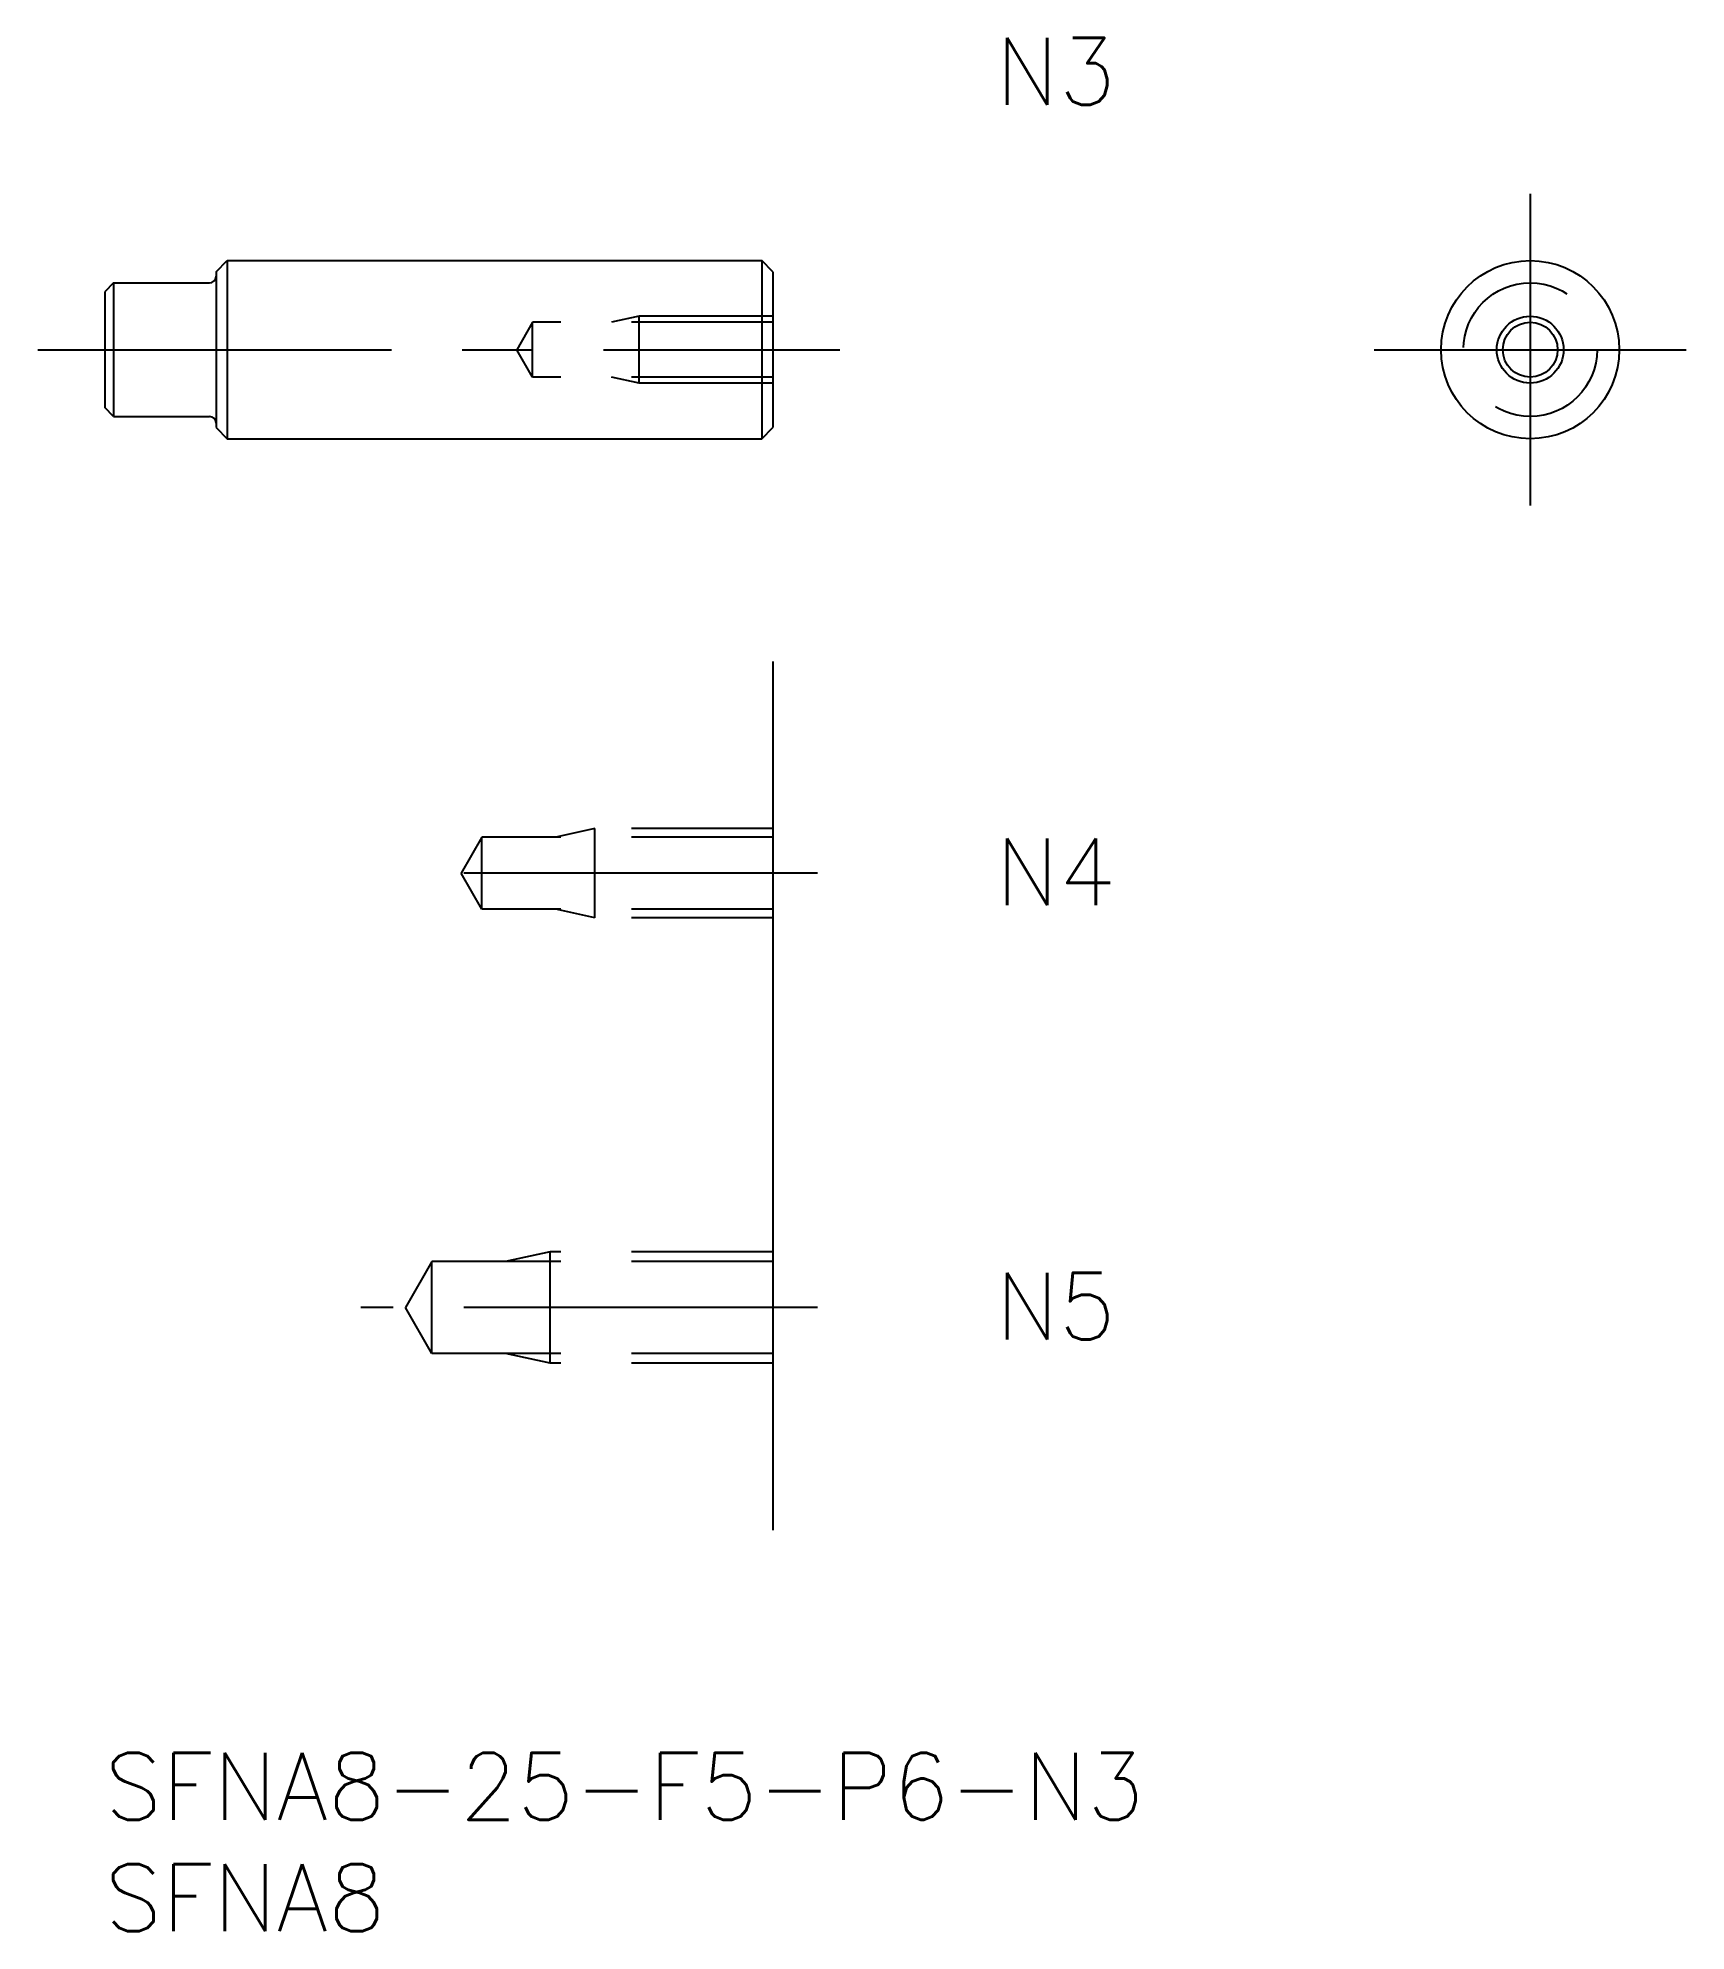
# Model space of a CAD drawing. Extents: x -3 to 71, y -8 to 77.
import ezdxf

# ---------------------------------------------------------------- set-up
doc = ezdxf.new("R2010")
doc.units = 0
doc.header["$LTSCALE"] = 0.5
doc.linetypes.add('CENTER', pattern=[50.8, 31.75, -6.35, 6.35, -6.35])
doc.linetypes.add('DASHED', pattern=[19.05, 12.7, -6.35])
for name, color, linetype in [('MSM_CENTER', 1, 'CENTER'), ('MSM_CONTINUOUS', 7, 'CONTINUOUS'), ('MSM_DASHED', 4, 'DASHED'), ('MSM_NARROW', 5, 'CONTINUOUS'), ('MSM_PART_NUMBER', 7, 'CONTINUOUS')]:
    doc.layers.add(name, color=color, linetype=linetype)
doc.styles.get("Standard").update_dxf_attribs({"font": 'txt.shx', "height": 3, "bigfont": 'bigfont.shx'})

# ---------------------------------------------------------------- blocks, each defined once
blk = doc.blocks.new('*U4')
at = {"layer": 'MSM_PART_NUMBER'}
blk.add_text('SFNA8-25-F5-P6-N3', height=3, dxfattribs=at).set_placement((0, -3))
blk = doc.blocks.new('*U5')
at = {"layer": 'MSM_PART_NUMBER'}
blk.add_text('SFNA8', height=3, dxfattribs=at).set_placement((0, -8))
blk = doc.blocks.new('*U6')
at = {"layer": 'MSM_PART_NUMBER'}
blk.add_text('N3', height=3, dxfattribs=at).set_placement((40, 74))
blk = doc.blocks.new('*U7')
at = {"layer": 'MSM_PART_NUMBER'}
blk.add_text('N5', height=3, dxfattribs=at).set_placement((40, 18.561))
blk = doc.blocks.new('*U8')
at = {"layer": 'MSM_PART_NUMBER'}
blk.add_text('N4', height=3, dxfattribs=at).set_placement((40, 38.061))

msp = doc.modelspace()

# ---------------------------------------------------------------- linework, layer by layer
at = {"layer": 'MSM_CENTER'}
for p, q in [((64, 70), (64, 56)), ((-3, 63), (33, 63)), ((57, 63), (71, 63)), ((32, 39.5), (14, 39.5)), ((32, 20), (11.5, 20))]:
    msp.add_line(p, q, dxfattribs=at)
at = {"layer": 'MSM_CONTINUOUS'}
for p, q in [((5, 66.5), (5.5, 67)), ((5, 66.5), (5, 59.5)), ((5.5, 67), (5.5, 59)), ((5.5, 67), (29.5, 67)), ((29.5, 67), (29.5, 59)), ((30, 66.5), (29.5, 67)), ((30, 66.5), (30, 59.5)), ((0.4, 66), (0, 65.6)), ((0, 65.6), (0, 60.4)), ((0.4, 66), (4.7, 66)), ((0.4, 66), (0.4, 60)), ((0.4, 60), (0, 60.4)), ((0.4, 60), (4.7, 60)), ((5, 59.5), (5.5, 59)), ((29.5, 59), (30, 59.5)), ((5.5, 59), (29.5, 59)), ((30, 49), (30, 10))]:
    msp.add_line(p, q, dxfattribs=at)
for radius in [4, 1.23]:
    msp.add_circle((64, 63), radius, dxfattribs=at)
for centre, start, end in [((4.7, 66.3), 270, 0), ((4.7, 59.7), 0, 90)]:
    msp.add_arc(centre, 0.3, start, end, dxfattribs=at)
at = {"layer": 'MSM_DASHED'}
for p, q in [((19.21, 64.229), (18.5, 63)), ((30, 64.229), (19.21, 64.229)), ((19.21, 61.77), (19.21, 64.229)), ((24, 64.5), (22.75, 64.229)), ((30, 64.5), (24, 64.5)), ((24, 61.5), (24, 64.5)), ((19.21, 61.77), (18.5, 63)), ((30, 61.77), (19.21, 61.77)), ((24, 61.5), (22.75, 61.77)), ((30, 61.5), (24, 61.5)), ((16.936, 41.121), (16, 39.5)), ((30, 41.121), (16.936, 41.121)), ((16.936, 37.879), (16.936, 41.121)), ((22, 41.5), (20.25, 41.121)), ((30, 41.5), (22, 41.5)), ((22, 37.5), (22, 41.5)), ((16.936, 37.879), (16, 39.5)), ((30, 37.879), (16.936, 37.879)), ((22, 37.5), (20.25, 37.879)), ((30, 37.5), (22, 37.5)), ((20, 22.5), (18, 22.067)), ((30, 22.5), (20, 22.5)), ((20, 17.5), (20, 22.5)), ((14.693, 22.067), (13.5, 20)), ((30, 22.067), (14.693, 22.067)), ((14.693, 17.933), (14.693, 22.067)), ((14.693, 17.933), (13.5, 20)), ((30, 17.933), (14.693, 17.933)), ((20, 17.5), (18, 17.933)), ((30, 17.5), (20, 17.5))]:
    msp.add_line(p, q, dxfattribs=at)
msp.add_circle((64, 63), 3, dxfattribs=at)
at = {"layer": 'MSM_NARROW'}
msp.add_circle((64, 63), 1.5, dxfattribs=at)

# ---------------------------------------------------------------- block references
at = {"layer": 'MSM_CONTINUOUS'}
for name in ['*U6', '*U8', '*U7', '*U4', '*U5']:
    msp.add_blockref(name, (0, 0), dxfattribs=at)

doc.saveas('drawing.dxf')
